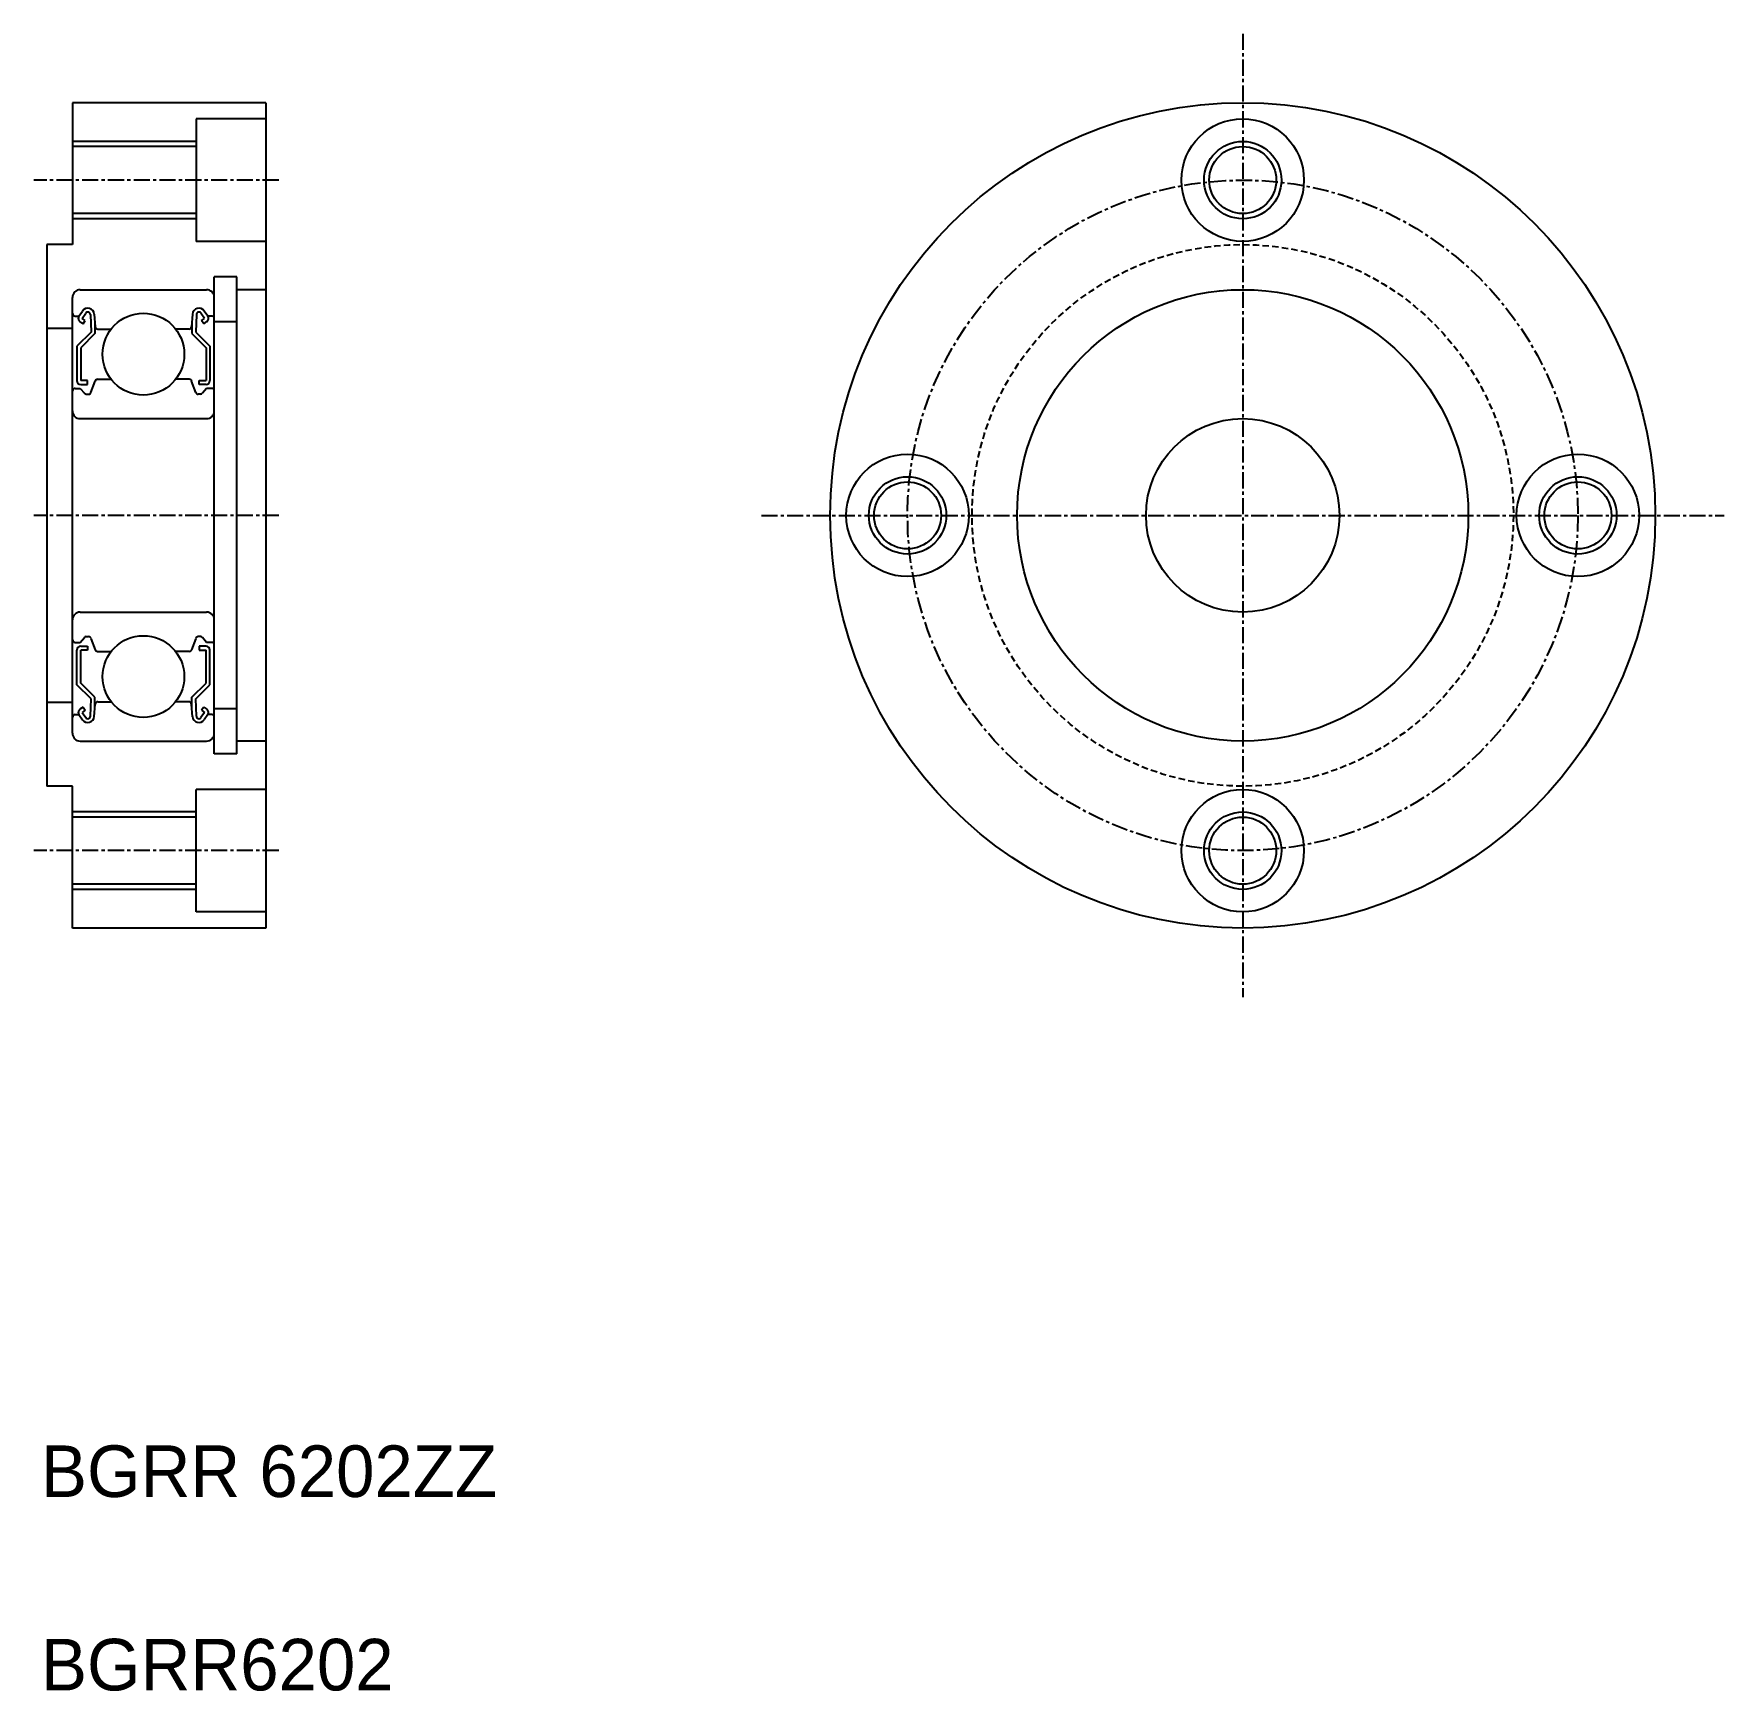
# Model space of a CAD drawing. Extents: x 158 to 289, y 83 to 212.
import ezdxf

# ---------------------------------------------------------------- set-up
doc = ezdxf.new("R2010")
doc.units = 0
doc.linetypes.add('CENTER', pattern=[2, 1.25, -0.25, 0.25, -0.25])
doc.linetypes.add('DASHED', pattern=[0.75, 0.5, -0.25])
doc.layers.get('0').update_dxf_attribs({"linetype": 'CONTINUOUS'})
doc.layers.add('CENTER', color=1, linetype='CENTER')

msp = doc.modelspace()

# ---------------------------------------------------------------- linework, layer by layer
for p, q in [((176.2, 206.32), (161.2, 206.32)), ((161.2, 206.32), (161.2, 195.32)), ((168.7, 206.32), (168.7, 206.32)), ((172.45, 206.32), (172.45, 206.32)), ((176.2, 206.32), (176.2, 142.32)), ((170.8, 205.07), (170.8, 195.57)), ((176.2, 205.07), (170.8, 205.07)), ((170.8, 202.92), (161.2, 202.92)), ((170.8, 197.72), (161.2, 197.72)), ((176.2, 195.57), (170.8, 195.57)), ((159.2, 195.32), (159.2, 153.32)), ((161.2, 195.32), (159.2, 195.32)), ((172.2, 155.82), (172.2, 192.82)), ((173.95, 192.82), (172.2, 192.82)), ((173.95, 155.82), (173.95, 192.82)), ((161.8, 191.82), (171.6, 191.82)), ((176.2, 191.82), (173.95, 191.82)), ((161.2, 157.42), (161.2, 191.22)), ((161.7, 189.77), (161.98, 190.16)), ((171.7, 189.77), (171.42, 190.16)), ((172.2, 157.42), (172.2, 191.22)), ((161.4, 189.77), (161.7, 189.77)), ((162.02, 189.18), (161.77, 189.35)), ((161.95, 189.59), (162.23, 190)), ((162.19, 189.42), (161.95, 189.59)), ((162.02, 189.18), (162.19, 189.42)), ((162.59, 189.89), (162.64, 188.54)), ((162.89, 189.92), (162.97, 188.95)), ((162.94, 189.29), (162.94, 188.42)), ((170.51, 189.92), (170.43, 188.95)), ((170.46, 189.29), (170.46, 188.42)), ((170.81, 189.89), (170.76, 188.54)), ((171.45, 189.59), (171.17, 190)), ((171.21, 189.42), (171.45, 189.59)), ((171.38, 189.18), (171.21, 189.42)), ((171.38, 189.18), (171.63, 189.35)), ((172, 189.77), (171.7, 189.77)), ((173.95, 189.32), (172.2, 189.32)), ((161.2, 188.82), (159.2, 188.82)), ((162.64, 188.54), (161.54, 187.44)), ((162.94, 188.42), (161.84, 187.32)), ((163.17, 188.77), (164.19, 188.77)), ((170.23, 188.77), (169.21, 188.77)), ((170.46, 188.42), (171.56, 187.32)), ((170.76, 188.54), (171.86, 187.44)), ((161.54, 187.44), (161.54, 184.77)), ((161.84, 187.32), (161.84, 184.77)), ((171.56, 187.32), (171.56, 184.77)), ((171.86, 187.44), (171.86, 184.77)), ((161.4, 184.17), (161.8, 184.17)), ((161.8, 184.17), (162.12, 183.79)), ((162.36, 184.77), (161.84, 184.77)), ((161.84, 184.47), (162.36, 184.47)), ((162.27, 183.72), (162.45, 183.72)), ((162.36, 184.47), (162.36, 184.77)), ((162.63, 183.85), (162.96, 184.73)), ((163.15, 184.87), (164.19, 184.87)), ((170.26, 184.87), (169.21, 184.87)), ((170.77, 183.85), (170.44, 184.73)), ((171.13, 183.72), (170.95, 183.72)), ((171.04, 184.77), (171.56, 184.77)), ((171.04, 184.47), (171.04, 184.77)), ((171.56, 184.47), (171.04, 184.47)), ((171.6, 184.17), (171.28, 183.79)), ((172, 184.17), (171.6, 184.17)), ((161.8, 181.82), (171.6, 181.82)), ((161.2, 174.32), (161.2, 174.32)), ((161.8, 166.82), (171.6, 166.82)), ((161.2, 166.07), (161.2, 166.07)), ((161.4, 164.47), (161.8, 164.47)), ((161.8, 164.47), (162.12, 164.84)), ((161.84, 164.17), (162.36, 164.17)), ((162.27, 164.92), (162.45, 164.92)), ((162.36, 164.17), (162.36, 163.87)), ((162.63, 164.78), (162.96, 163.9)), ((170.77, 164.78), (170.44, 163.9)), ((171.13, 164.92), (170.95, 164.92)), ((171.04, 164.17), (171.04, 163.87)), ((171.56, 164.17), (171.04, 164.17)), ((171.6, 164.47), (171.28, 164.84)), ((172, 164.47), (171.6, 164.47)), ((161.54, 161.19), (161.54, 163.87)), ((161.84, 161.32), (161.84, 163.87)), ((162.36, 163.87), (161.84, 163.87)), ((163.15, 163.77), (164.19, 163.77)), ((170.26, 163.77), (169.21, 163.77)), ((171.04, 163.87), (171.56, 163.87)), ((171.56, 161.32), (171.56, 163.87)), ((171.86, 161.19), (171.86, 163.87)), ((162.94, 160.22), (161.84, 161.32)), ((170.46, 160.22), (171.56, 161.32)), ((162.64, 160.09), (161.54, 161.19)), ((162.59, 158.74), (162.64, 160.09)), ((162.94, 159.34), (162.94, 160.22)), ((170.46, 159.34), (170.46, 160.22)), ((170.76, 160.09), (171.86, 161.19)), ((170.81, 158.74), (170.76, 160.09)), ((161.2, 159.82), (159.2, 159.82)), ((161.4, 158.87), (161.7, 158.87)), ((161.7, 158.87), (161.98, 158.47)), ((162.02, 159.46), (161.77, 159.28)), ((162.19, 159.21), (161.95, 159.04)), ((161.95, 159.04), (162.23, 158.64)), ((162.02, 159.46), (162.19, 159.21)), ((162.89, 158.71), (162.97, 159.68)), ((163.17, 159.87), (164.19, 159.87)), ((170.23, 159.87), (169.21, 159.87)), ((170.51, 158.71), (170.43, 159.68)), ((171.45, 159.04), (171.17, 158.64)), ((171.38, 159.46), (171.21, 159.21)), ((171.21, 159.21), (171.45, 159.04)), ((171.38, 159.46), (171.63, 159.28)), ((171.7, 158.87), (171.42, 158.47)), ((172, 158.87), (171.7, 158.87)), ((173.95, 159.32), (172.2, 159.32)), ((161.8, 156.82), (171.6, 156.82)), ((176.2, 156.82), (173.95, 156.82)), ((173.95, 155.82), (172.2, 155.82)), ((161.2, 153.32), (159.2, 153.32)), ((161.2, 142.32), (161.2, 153.32)), ((170.8, 143.57), (170.8, 153.07)), ((176.2, 153.07), (170.8, 153.07)), ((170.8, 150.92), (161.2, 150.92)), ((170.8, 145.72), (161.2, 145.72)), ((176.2, 143.57), (170.8, 143.57)), ((176.2, 142.32), (161.2, 142.32))]:
    msp.add_line(p, q)
at = {"color": 3}
for p, q in [((170.8, 203.32), (161.2, 203.32)), ((170.8, 197.32), (161.2, 197.32)), ((170.8, 151.32), (161.2, 151.32)), ((170.8, 145.32), (161.2, 145.32))]:
    msp.add_line(p, q, dxfattribs=at)
for centre, radius in [((251.98, 174.32), 32), ((251.98, 200.32), 4.75), ((251.98, 200.32), 2.6), ((251.98, 174.32), 17.5), ((166.7, 186.82), 3.17), ((251.98, 174.32), 7.5), ((225.98, 174.32), 4.75), ((277.98, 174.32), 4.75), ((225.98, 174.32), 2.6), ((277.98, 174.32), 2.6), ((166.7, 161.82), 3.17), ((251.98, 148.32), 4.75), ((251.98, 148.32), 2.6)]:
    msp.add_circle(centre, radius)
for centre in [(251.98, 200.32), (225.98, 174.32), (277.98, 174.32), (251.98, 148.32)]:
    msp.add_circle(centre, 3, dxfattribs=at)
at = {"color": 3, "linetype": 'DASHED'}
msp.add_circle((251.98, 174.32), 21, dxfattribs=at)
for centre, radius, start, end in [((161.8, 191.22), 0.6, 90, 180), ((171.6, 191.22), 0.6, 0, 90), ((162.39, 189.88), 0.5, 5.065, 144.9356), ((171.01, 189.88), 0.5, 35.0644, 174.935), ((161.4, 189.97), 0.2, 180, 270), ((161.95, 189.59), 0.3, 144.9356, 235.0377), ((162.39, 189.88), 0.2, 2.1312, 144.9367), ((163.17, 188.97), 0.2, 185.065, 270), ((170.23, 188.97), 0.2, 270, 354.935), ((171.01, 189.88), 0.2, 35.0633, 177.8688), ((171.45, 189.59), 0.3, 304.9623, 35.0644), ((172, 189.97), 0.2, 270, 0), ((161.4, 183.97), 0.2, 90, 180), ((161.84, 184.77), 0.3, 180, 270), ((162.27, 183.92), 0.2, 219.997, 270), ((162.45, 183.92), 0.2, 270, 339.9703), ((163.15, 184.67), 0.2, 90, 159.9703), ((170.26, 184.67), 0.2, 20.0297, 90), ((170.95, 183.92), 0.2, 200.0297, 270), ((171.13, 183.92), 0.2, 270, 320.003), ((171.56, 184.77), 0.3, 270, 0), ((172, 183.97), 0.2, 0, 90), ((161.8, 182.42), 0.6, 180, 270), ((171.6, 182.42), 0.6, 270, 0), ((161.8, 166.22), 0.6, 90, 180), ((171.6, 166.22), 0.6, 0, 90), ((161.4, 164.67), 0.2, 180, 270), ((161.84, 163.87), 0.3, 90, 180), ((162.27, 164.72), 0.2, 90, 140.003), ((162.45, 164.72), 0.2, 20.0297, 90), ((170.95, 164.72), 0.2, 90, 159.9703), ((171.13, 164.72), 0.2, 39.997, 90), ((171.56, 163.87), 0.3, 0, 90), ((172, 164.67), 0.2, 270, 0), ((163.15, 163.97), 0.2, 200.0297, 270), ((170.26, 163.97), 0.2, 270, 339.9703), ((161.4, 158.67), 0.2, 90, 180), ((161.95, 159.04), 0.3, 124.9623, 215.0644), ((162.39, 158.76), 0.5, 215.0644, 354.935), ((162.39, 158.75), 0.2, 215.0633, 357.8688), ((163.17, 159.67), 0.2, 90, 174.935), ((170.23, 159.67), 0.2, 5.065, 90), ((171.01, 158.76), 0.5, 185.065, 324.9356), ((171.01, 158.75), 0.2, 182.1312, 324.9367), ((171.45, 159.04), 0.3, 324.9356, 55.0377), ((172, 158.67), 0.2, 0, 90), ((161.8, 157.42), 0.6, 180, 270), ((171.6, 157.42), 0.6, 270, 0)]:
    msp.add_arc(centre, radius, start, end)
at = {"layer": 'CENTER', "color": 1, "linetype": 'CENTER'}
for p, q in [((251.98, 211.66), (251.98, 136.97)), ((177.2, 200.32), (158.2, 200.32)), ((177.2, 174.32), (158.2, 174.32)), ((214.64, 174.32), (289.33, 174.32)), ((177.2, 148.32), (158.2, 148.32))]:
    msp.add_line(p, q, dxfattribs=at)
msp.add_circle((251.98, 174.32), 26, dxfattribs=at)

# ---------------------------------------------------------------- texts
for s, p in [('BGRR 6202ZZ', (158.76, 98.2)), ('BGRR6202', (158.76, 83.2))]:
    msp.add_text(s, height=4).set_placement(p)

doc.saveas('drawing.dxf')
